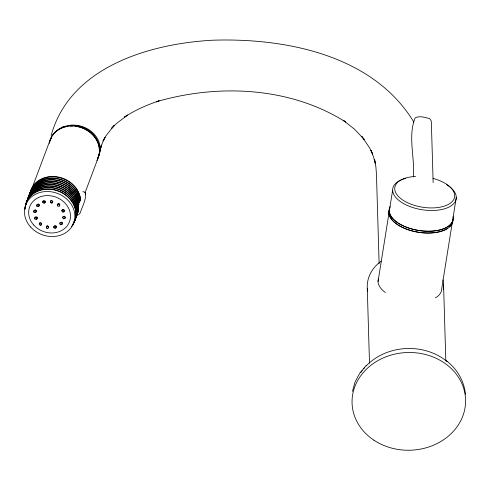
<?xml version="1.0" encoding="UTF-8"?>
<svg xmlns="http://www.w3.org/2000/svg" width="490" height="490" viewBox="0 0 490 490"><rect width="100%" height="100%" fill="white"/><g stroke="black" fill="none" stroke-linecap="round" stroke-linejoin="round"><path stroke-width="0.73" d="M82.81 191.798L83.943 191.749L85.487 192.901C86.369 200.012 82.142 206.547 80.115 213.107L78.498 214.853M378.053 281.523L389.042 212.703M389.323 210.914L392.631 190.23M456.313 197.286L453.011 217.97A32.144 16.152 9.1 0 1 418.527 230.374A32.144 16.152 9.1 0 1 389.844 207.791M99.942 151.857L101.442 145.052L100.279 149.23L102.355 143.074L105.032 137.237L102.974 140.991L106.238 135.424L114.372 125.207L111.622 128.258L116.485 123.547L127.553 115.046L124.387 117.159C135.13 110.109 146.957 104.86 159.146 100.854L156.188 101.791C218.203 83.637 290.105 86.81 345.658 122.022L343.227 120.271L354.484 129.189L364.186 139.429L361.841 136.447L369.558 147.864L372.657 154.111L370.979 150.338L373.49 156.88L375.401 163.795L374.623 159.611L375.885 166.863L376.473 174.514L379.119 263.62M352.469 391.345L355.06 382.01L359.715 373.27L366.251 365.46M51.15 135.54C69.972 66.775 150.093 43.494 213.211 40.192C285.903 37.902 373.196 55.119 413.836 122.071M33.694 211.319L34.386 210.081L35.298 209.953L36.119 210.449L36.352 211.288L35.666 212.525L34.747 212.654L33.933 212.158L33.902 210.761M36.652 205.377L38.257 204.005L39.071 204.508L39.31 205.341L38.624 206.584L37.706 206.713L36.891 206.21L36.86 204.82M37.13 204.691L37.344 204.14M36.891 206.21L37.099 205.659M34.625 218.087L36.229 216.721L37.044 217.217L37.283 218.056L36.591 219.293L35.678 219.422L34.857 218.926L34.833 217.536M35.102 217.407L35.311 216.85M34.857 218.926L35.072 218.369M45.362 201.819L44.676 203.062L43.757 203.191L42.942 202.689L42.912 201.298M42.704 201.856L43.396 200.618M42.942 202.689L43.151 202.137M43.181 201.169L44.1 201.041L44.308 200.484M41.846 223.838L41.16 225.075L40.241 225.21L39.427 224.708L39.396 223.318M39.188 223.875L39.88 222.632M39.666 223.189L40.584 223.06L40.792 222.503M40.241 225.21L40.45 224.653M52.889 201.66L52.197 202.903L51.285 203.032L50.464 202.529L50.439 201.139M50.709 201.01L50.917 200.459L51.836 200.324L50.225 201.696M50.464 202.529L50.672 201.978M51.285 203.032L51.493 202.474M48.829 227.084L48.136 228.322L47.224 228.456L46.403 227.954L46.379 226.564M46.648 226.435L46.856 225.878L47.775 225.749L46.17 227.121M46.403 227.954L46.617 227.397M47.224 228.456L47.432 227.899M57.208 204.943L57.9 203.705L58.812 203.577L59.633 204.073L59.866 204.912L59.18 206.149L58.261 206.278L57.446 205.782L57.416 204.385M57.446 205.782L57.655 205.224M57.685 204.263L58.604 204.128L58.812 203.577M53.692 226.962L55.297 225.59L56.117 226.092L56.35 226.925L55.664 228.168L54.745 228.297L53.931 227.795L53.9 226.405M54.176 226.276L54.384 225.725M53.931 227.795L54.139 227.244M64.435 210.694L63.743 211.931L62.83 212.06L62.01 211.564L61.985 210.173M61.777 210.725L62.463 209.487M62.255 210.045L63.173 209.916L63.382 209.359L64.196 209.855L64.227 211.251M62.83 212.06L63.039 211.508M62.193 223.961L62.169 222.57L62.193 223.961L61.716 224.641L60.797 224.775L59.982 224.273L59.952 222.883M59.743 223.44L60.435 222.197M65.36 217.462L64.674 218.699L63.755 218.834L62.941 218.332L62.702 217.499L63.394 216.255M60.227 222.754L61.14 222.625L61.348 222.068M60.797 224.775L61.005 224.218M26.362 203.209L50.531 138.952M33.933 212.158L34.141 211.6M34.171 210.639L35.09 210.504L35.298 209.953M36.144 211.839L36.119 210.449M35.666 212.525L35.874 211.968M39.102 205.898L39.071 204.508M38.624 206.584L38.833 206.027M37.075 218.614L37.044 217.217M36.591 219.293L36.805 218.736M45.154 202.376L45.129 200.986M44.676 203.062L44.884 202.505M41.638 224.396L41.613 223.005M41.16 225.075L41.368 224.524M52.681 202.217L52.651 200.827M52.197 202.903L52.406 202.346M48.62 227.642L48.59 226.251M59.658 205.463L59.633 204.073M59.18 206.149L59.388 205.592M56.142 227.483L56.117 226.092M55.664 228.168L55.872 227.611M63.743 211.931L63.951 211.374M62.702 217.499L62.91 216.941M63.186 216.813L64.098 216.684L64.306 216.127M63.755 218.834L63.963 218.277M61.716 224.641L61.924 224.089M65.152 218.019L65.127 216.629M64.674 218.699L64.882 218.148M73.972 222.172L76.924 214.32M84.978 192.901L98.141 157.915M58.604 204.128L59.419 204.63M51.628 200.882L52.442 201.384M63.173 209.916L63.988 210.412M44.1 201.041L44.915 201.543M64.098 216.684L64.913 217.18M38.049 204.563L38.863 205.065M61.14 222.625L61.961 223.121M35.09 210.504L35.905 211.006M55.088 226.147L55.903 226.65M36.021 217.278L36.836 217.774M47.567 226.307L48.381 226.803M40.584 223.06L41.399 223.556M446.396 360.732C456.876 368.841 464.263 380.901 465.39 394.236M85.487 192.901L85.732 194.512M443.548 284.151L445.827 360.946M433.142 182.562L431.359 122.457L431.09 120.607L429.583 118.562C425.13 117.551 419.385 115.395 415.159 117.906C407.564 136.447 415.116 157.602 413.309 176.939M367.286 288.653L369.497 363.17M99.09 153.584A25.37 21.817 20.6 0 1 97.357 159.005M50.813 138.933A25.37 21.817 20.6 0 1 51.732 136.998M52.871 135.167A25.37 21.817 20.6 0 1 53.741 134.021M54.702 132.931A25.37 21.817 20.6 0 1 59.345 129.28M60.007 128.913A25.37 21.817 20.6 0 1 68.116 126.297M70.168 126.083A25.37 21.817 20.6 0 1 72.949 126.046M75.05 126.206A25.37 21.817 20.6 0 1 99.335 150.706M50.415 140.183A25.37 21.817 20.6 0 1 51.107 138.156M61.667 127.461A25.37 21.817 20.6 0 1 63.816 126.61M69.084 125.428A25.37 21.817 20.6 0 1 93.259 134.389A25.37 21.817 20.6 0 1 98.239 156.929M452.956 219.79A32.377 16.268 9.1 0 1 418.227 232.278A32.377 16.268 9.1 0 1 389.329 209.536M453.103 216.696A32.377 16.268 9.1 0 1 418.509 230.49A32.377 16.268 9.1 0 1 390.169 206.553M49.374 143.117A25.621 22.038 20.6 0 1 81.848 127.712A25.621 22.038 20.6 0 1 96.855 160.5M367.629 291.501A38.202 32.885 -1.7 0 1 381.165 261.176M442.923 279.882A38.202 32.885 -1.7 0 1 443.45 289.174M360.879 372.443A55.382 47.671 -1.7 0 1 362.19 370.599M363.605 368.799A55.382 47.671 -1.7 0 1 364.603 367.629M366.165 365.926A55.382 47.671 -1.7 0 1 447.131 361.559M435.451 297.81A32.144 16.146 9.1 0 0 441.735 288.579L452.723 219.765A32.144 16.146 9.1 0 1 452.662 221.033M385.299 292.493A32.144 16.146 9.1 0 1 378.568 278.4M452.209 222.883A32.144 16.146 9.1 0 1 449.477 226.803M447.627 228.254A32.144 16.146 9.1 0 1 415.759 231.715A32.144 16.146 9.1 0 1 390.034 216.617M389.746 215.961A32.144 16.146 9.1 0 1 389.556 209.579M432.995 178.385A30.282 15.215 9.1 0 1 449.373 203.846A30.282 15.215 9.1 0 1 400.612 198.438A30.282 15.215 9.1 0 1 415.581 176.455M446.641 184.687A32.144 16.152 9.1 0 1 446.053 208.305A32.144 16.152 9.1 0 1 399.877 201.194A32.144 16.152 9.1 0 1 405.653 178.378M29.866 194.193A25.903 22.283 20.6 0 1 56.142 177.031A25.903 22.283 20.6 0 1 80.544 200.52M29.994 193.862A25.903 22.283 20.6 0 1 55.854 176.645A25.903 22.283 20.6 0 1 80.611 199.448M29.412 195.032A25.903 22.283 20.6 0 1 55.56 178.587A25.903 22.283 20.6 0 1 79.895 201.341M29.406 195.418A25.903 22.283 20.6 0 1 55.266 178.207A25.903 22.283 20.6 0 1 80.023 201.004M28.824 196.588A25.903 22.283 20.6 0 1 54.972 180.142A25.903 22.283 20.6 0 1 79.313 202.897M28.824 196.974A25.903 22.283 20.6 0 1 54.684 179.763A25.903 22.283 20.6 0 1 79.435 202.56M77.126 214.491A25.903 22.283 20.6 0 1 76.471 215.802M28.396 197.433A25.903 22.283 20.6 0 1 54.807 181.753A25.903 22.283 20.6 0 1 78.725 204.453M78.118 211.754A25.903 22.283 20.6 0 1 77.671 213.144M77.249 214.161A25.903 22.283 20.6 0 1 76.232 216.102M28.365 197.813A25.903 22.283 20.6 0 1 54.929 181.423A25.903 22.283 20.6 0 1 78.915 204.863M27.526 200.422A25.903 22.283 20.6 0 1 59.958 184.706A25.903 22.283 20.6 0 1 75.889 217.358M27.777 199.369A25.903 22.283 20.6 0 1 60.876 184.663A25.903 22.283 20.6 0 1 75.65 217.664M26.938 201.978A25.903 22.283 20.6 0 1 59.37 186.261A25.903 22.283 20.6 0 1 75.301 218.914M27.066 201.641A25.903 22.283 20.6 0 1 59.094 185.79A25.903 22.283 20.6 0 1 75.766 217.934M26.485 202.817A25.903 22.283 20.6 0 1 59.186 187.964A25.903 22.283 20.6 0 1 74.713 220.469M26.478 203.203A25.903 22.283 20.6 0 1 58.91 187.486A25.903 22.283 20.6 0 1 74.841 220.139M25.768 205.089A25.903 22.283 20.6 0 1 58.996 189.667A25.903 22.283 20.6 0 1 73.377 223.287M25.89 204.759A25.903 22.283 20.6 0 1 59.517 189.489A25.903 22.283 20.6 0 1 73.096 223.563M24.959 208.844A25.903 22.283 20.6 0 1 58.408 191.222A25.903 22.283 20.6 0 1 71.491 226.625M25.309 206.315A25.903 22.283 20.6 0 1 58.929 191.045A25.903 22.283 20.6 0 1 72.508 225.118M25.064 209.248A25.903 22.283 20.6 0 1 25.131 207.772M49.484 143.007A25.621 22.148 12.5 0 1 81.873 126.438A25.621 22.148 12.5 0 1 97.841 158.013M30.582 226.968A25.621 22.038 20.6 0 0 73.469 223.507A25.621 22.038 20.6 0 0 44.951 191.596A25.621 22.038 20.6 0 0 30.582 226.968M33.724 225.032A21.266 18.295 20.6 0 0 69.323 222.16A21.266 18.295 20.6 0 0 45.65 195.675A21.266 18.295 20.6 0 0 33.724 225.032M373.999 440.241A56.779 48.871 -1.7 0 0 465.071 407.607A56.779 48.871 -1.7 0 0 387.406 356.267A56.779 48.871 -1.7 0 0 373.999 440.241"/></g></svg>
